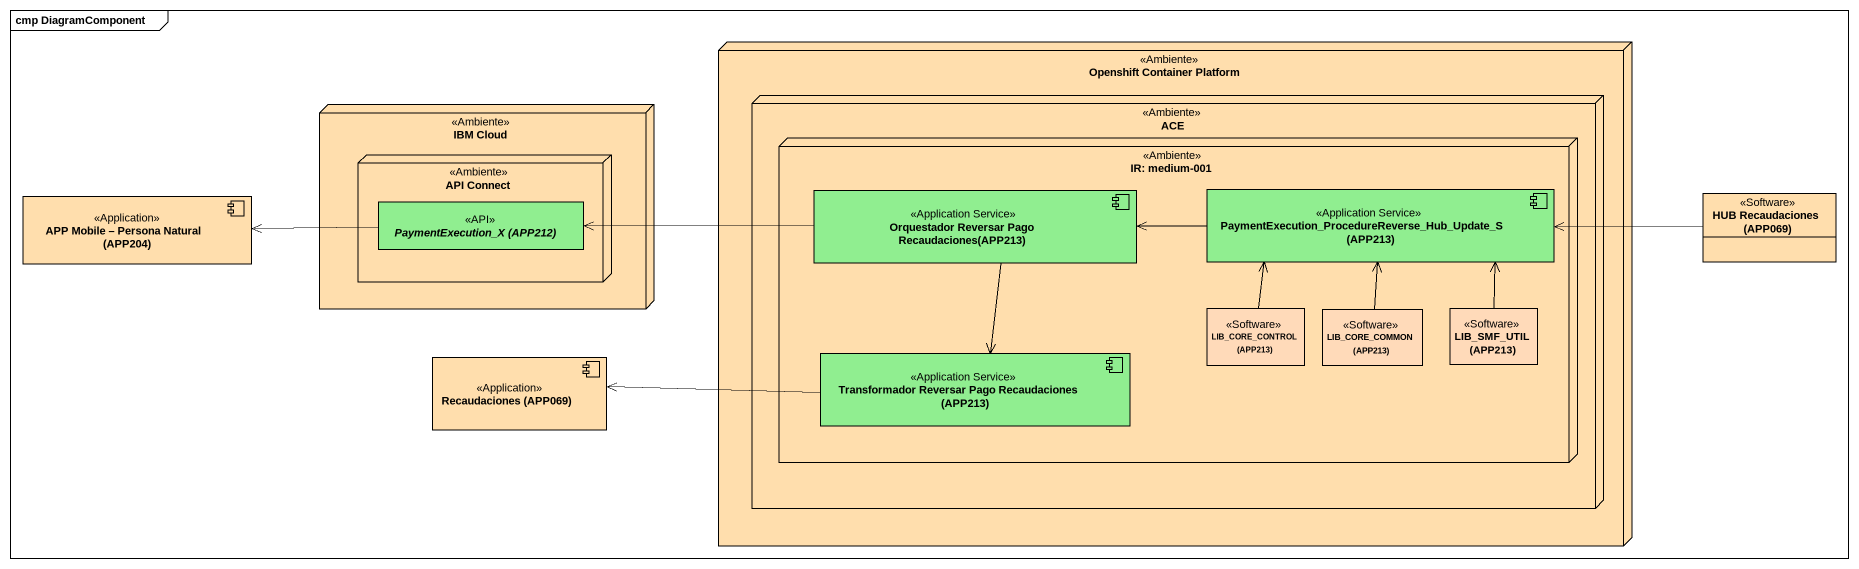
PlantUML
@startuml
mainframe cmp DiagramComponent
allowmixing
hide circle
hide empty members
node "Openshift Container Platform" as Openshift_Container_Platform <<Ambiente>> #FFDEAD {
  node ACE <<Ambiente>> #FFDEAD {
    node "IR: medium-001" as IR_medium_001 <<Ambiente>> #FFDEAD {
      component "Orquestador Reversar Pago Recaudaciones(APP213)" as Orquestador_Reversar_Pago <<Application Service>> #90EE90
      component "PaymentExecution_ProcedureReverse_Hub_Update_S (APP213)" as PaymentExecution <<Application Service>> #90EE90
      class "LIB_CORE_CONTROL (APP213)" as LIB_CORE_CONTROL_APP213 <<Software>> #FFDAB9
      class "LIB_CORE_COMMON (APP213)" as LIB_CORE_COMMON_APP213 <<Software>> #FFDAB9
      class "LIB_SMF_UTIL (APP213)" as LIB_SMF_UTIL_APP213 <<Software>> #FFDAB9
      component "Transformador Reversar Pago Recaudaciones (APP213)" as Transformador_Reversar_Pago <<Application Service>> #90EE90
    }
  }
}
node "IBM Cloud" as IBM_Cloud <<Ambiente>> #FFDEAD {
  node "API Connect" as API_Connect <<Ambiente>> #FFDEAD {
    interface "PaymentExecution_X (APP212)" as PaymentExecution_X_APP212 <<API>> #90EE90
  }
}
component "APP Mobile – Persona Natural (APP204)" as APP_Mobile_Persona_Natural <<Application>> #FFDEAD
class "HUB Recaudaciones (APP069)" as HUB_Recaudaciones_APP069 <<Software>> #FFDEAD
component "Recaudaciones (APP069)" as Recaudaciones_APP069 <<Application>> #FFDEAD
PaymentExecution_X_APP212 -left-> APP_Mobile_Persona_Natural
Orquestador_Reversar_Pago -left-> PaymentExecution_X_APP212
Orquestador_Reversar_Pago --> Transformador_Reversar_Pago
PaymentExecution -left-> Orquestador_Reversar_Pago
HUB_Recaudaciones_APP069 -left-> PaymentExecution
LIB_CORE_CONTROL_APP213 -up-> PaymentExecution
LIB_CORE_COMMON_APP213 -up-> PaymentExecution
LIB_SMF_UTIL_APP213 -up-> PaymentExecution
Transformador_Reversar_Pago -left-> Recaudaciones_APP069
@enduml
